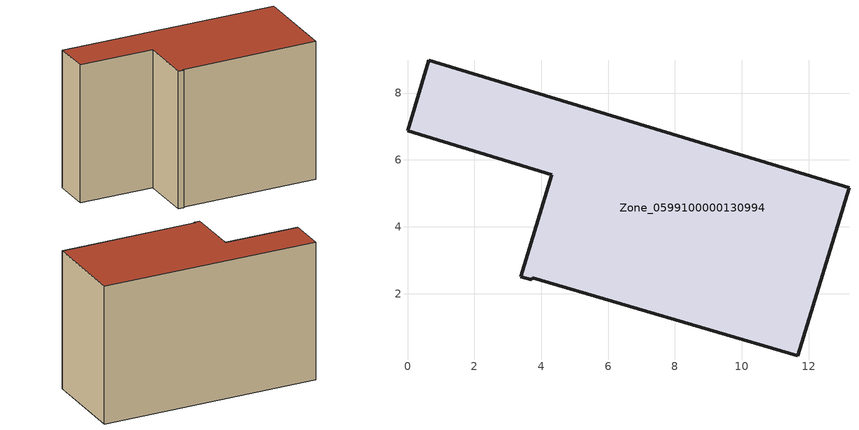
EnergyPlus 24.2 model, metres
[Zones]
Zone_0599100000130994
 floor ground (C_G): 3.73,2.48 3.72,2.41 3.39,2.51 4.32,5.56 0,6.87 0.64,8.98 13.21,5.16 11.68,0.14 z0
 wall outside (C_F): 13.21,5.16 0.64,8.98 0,6.87 4.32,5.56 3.39,2.51 3.72,2.41 3.73,2.48 11.68,0.14 13.21,5.16 z0:8.44
 roof outside (C_R): 3.73,2.48 11.68,0.14 13.21,5.16 0.64,8.98 0,6.87 4.32,5.56 3.39,2.51 3.72,2.41 z8.44
[BUILDING]
Pand.0599100000130994: North Axis=0; Terrain=City; Loads Convergence Tolerance Value=0.04; Temperature Convergence Tolerance Value=0.4; Solar Distribution=FullExterior; Maximum Number of Warmup Days=25; Minimum Number of Warmup Days=1
[Site:Location]
Rotterdam.The.Hague.AP_ZH_NLD Design_Conditions: Latitude=51.96; Longitude=4.45; Time Zone=1; Elevation=-4.5
[SITE:GROUNDTEMPERATURE:BUILDINGSURFACE]
18, 18, 18, 18, 18, 18, 18, 18, 18, 18, 18, 18
[MATERIAL] Thermal Absorptance=0.9; Solar Absorptance=0.7; Visible Absorptance=0.7
Name | Roughness | Thickness | Conductivity | Density | Specific Heat
G.TC.1975-1991 | MediumSmooth | 0.15 | 0.288461 | 540 | 1210
F.TC.1975-1991 | Rough | 0.3 | 0.230769 | 1920 | 840
R.TC.1975-1991 | MediumRough | 0.2 | 0.153846 | 1500 | 1000
[CONSTRUCTION]
C_G: G.TC.1975-1991
C_F: F.TC.1975-1991
C_R: R.TC.1975-1991
[ZONE]
Zone_0599100000130994: Type=1; Multiplier=1; Ceiling Height=Autocalculate; Volume=Autocalculate; Floor Area=autocalculate; Part of Total Floor Area=Yes
[ZONEINFILTRATION:DESIGNFLOWRATE]
Infil_Zone_0599100000130994: Zone or ZoneList or Space or SpaceList=Zone_0599100000130994; Schedule=AlwaysOn; Design Flow Rate Calculation Method=Flow/Area; Flow Rate per Floor Area=0.003; Constant Term Coefficient=1; Temperature Term Coefficient=0; Velocity Term Coefficient=0; Velocity Squared Term Coefficient=0
[HVACTEMPLATE:ZONE:IDEALLOADSAIRSYSTEM]
Zone_0599100000130994: Maximum Heating Supply Air Temperature=50; Minimum Cooling Supply Air Temperature=13; Maximum Heating Supply Air Humidity Ratio=0.0156; Minimum Cooling Supply Air Humidity Ratio=0.0077; Heating Limit=NoLimit; Cooling Limit=NoLimit; Dehumidification Control Type=ConstantSensibleHeatRatio; Cooling Sensible Heat Ratio=0.7; Dehumidification Setpoint=60; Humidification Control Type=None; Humidification Setpoint=30; Outdoor Air Method=None; Outdoor Air Flow Rate per Person=0.00944; Outdoor Air Flow Rate per Zone Floor Area=0; Outdoor Air Flow Rate per Zone=0; Demand Controlled Ventilation Type=None; Outdoor Air Economizer Type=NoEconomizer; Heat Recovery Type=None; Sensible Heat Recovery Effectiveness=0.7; Latent Heat Recovery Effectiveness=0.65
[ZONECONTROL:THERMOSTAT]
ThermostatControl_Zone_0599100000130994: Zone or ZoneList=Zone_0599100000130994; Control Type Schedule=DualSetpointControlType; Control 1=Thermostat_Zone_0599100000130994; Temperature Difference Between Cutout And Setpoint=0
[THERMOSTATSETPOINT:DUALSETPOINT]
Thermostat_Zone_0599100000130994: Heating Setpoint Temperature Schedule=HeatingSetpoint_Zone_0599100000130994; Cooling Setpoint Temperature Schedule=CoolingSetpoint_Zone_0599100000130994
[SCHEDULE:COMPACT]
HeatingSetpoint_Zone_0599100000130994: Through: 12/31, For: AllDays, Until: 24:00, 21
CoolingSetpoint_Zone_0599100000130994: Through: 12/31, For: AllDays, Until: 24:00, 24
DualSetpointControlType: Through: 12/31, For: AllDays, Until: 24:00, 4
AlwaysOn: Through: 12/31, For: AllDays, Until: 24:00, 1
